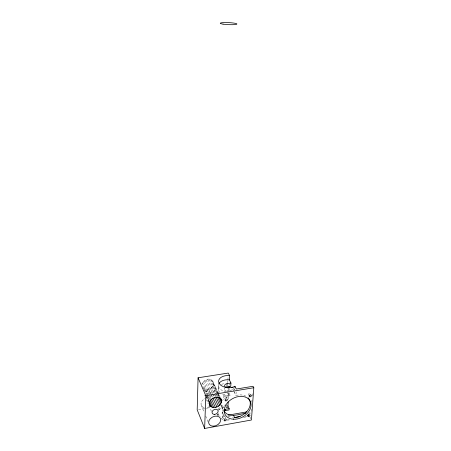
<?xml version="1.0" encoding="UTF-8"?>
<svg xmlns="http://www.w3.org/2000/svg" width="451" height="451" viewBox="0 0 451 451"><rect width="100%" height="100%" fill="white"/><g stroke="black" fill="none" stroke-linecap="round" stroke-linejoin="round"><path stroke-width="0.34" stroke-dasharray="2.25 1.69" d="M217.957 396.333L218.019 394.941M218.047 394.242L218.476 384.697M222.112 413.488L222.18 412.163M224.468 389.19L224.536 387.809M226.983 397.895L227.236 393.063M227.27 392.376L227.49 388.238M227.778 382.719L227.885 380.65M227.924 379.962L228.105 376.512M228.336 399.169L228.888 388.813M229.035 393.086L230.106 395.302L228.702 395.442L228.894 391.958M229.119 389.19L229.018 391.113L228.234 391.429M233.725 391.175L232.925 389.546L232.987 388.412M234.531 392.798L234.599 391.66M234.7 389.912L234.774 388.694M233.325 419.041L233.404 417.711L231.662 418.021M245.958 396.226A14.167 10.452 -28.8 0 0 237.666 395.115L235.918 395.6L236.155 391.665M249.73 413.646L249.815 412.462L250.942 414.695M251.196 411.233L251.348 409.153M251.861 402.224L252.013 400.15M252.318 395.989L252.571 392.528M203.215 388.615C220.06 392.9 212.663 369.127 201.828 384.055L206.276 394.332M230.095 390.566L232.925 389.546M230.106 395.302L226.565 397.241L223.459 399.597A9.364 6.179 48.7 0 0 222.377 400.465M244.814 416.995L246.844 416.628M243.427 417.361L246.821 416.752M228.031 416.476L231.82 415.805M198.558 409.593L210.194 407.597M220.46 405.844L225.94 404.908M225.985 407.253L227.896 407.388M225.979 407.377L227.885 407.507M249.854 416.893L250.79 418.765M233.319 387.815L234.667 390.521M233.996 391.716L235.918 395.6M229.446 383.818L229.965 384.878M223.324 410.218L222.969 409.491A9.364 6.179 48.7 0 1 221.238 404.857M225.483 395.516A1.19 0.891 -28 0 1 224.034 396.903A1.19 0.891 -28 0 1 223.611 395.403A1.19 0.891 -28 0 1 225.483 395.516L226.549 397.771M223.268 396.367L224.327 398.633M212.754 381.118L220.06 397.01M213.447 383.48L219.293 396.226M211.857 380.232L217.681 392.939M217.974 393.571L219.135 396.113M213.193 384.799L218.442 396.294M210.656 379.629L216.751 392.973M217.038 393.605L218.199 396.147M212.556 386.084L217.207 396.328M209.241 379.353L215.302 392.703M215.589 393.34L217.032 396.519M221.678 406.802L223.38 410.562M225.771 418.308L224.468 415.41A1.173 0.863 -27.6 0 1 223.431 416.735A1.173 0.863 -27.6 0 1 222.275 415.952A1.173 0.863 -27.6 0 1 223.713 414.903M211.581 387.262L215.629 396.237M207.708 379.426L214.011 393.424M214.298 394.061L215.443 396.609M210.329 388.243L212.63 393.385M212.917 394.027L214.067 396.598M206.163 379.843L212.139 393.221M212.421 393.858L213.842 397.049M222.292 416.267L223.324 418.584M208.886 388.971L211.175 394.118M211.457 394.76L212.601 397.337M204.709 380.571L210.797 394.185M210.921 394.614L212.173 397.303M218.267 413.505L219.101 415.394M207.353 389.382L209.337 393.898M209.625 394.54L211.04 397.765M203.446 381.563L210.741 398.199M205.831 389.467L208.086 394.625M208.368 395.273L210.059 399.146M202.465 382.752L209.721 399.423M204.421 389.202L206.659 394.366M206.941 395.014L209.179 400.178M206.558 394.975L209.061 400.759M206.564 396.361L208.79 401.531M206.304 396.322L208.525 401.469M206.197 396.773L208.683 402.754M206.316 399.423L207.934 403.188M209.005 405.703L211.429 411.357M201.287 405.291L204.179 412.304M205.757 416.126L208.125 421.86M209.54 406.526A6.122 4.583 -26.6 0 1 206.09 407.681M204.162 407.552A6.122 4.583 -26.6 0 1 201.039 403.465A6.122 4.583 -26.6 0 1 205.137 398.526M206.648 398.024A6.122 4.583 -26.6 0 1 210.848 398.498M227.383 420.05A9.522 6.331 3.1 0 0 229.847 419.78L229.852 419.661A9.522 6.331 3.1 0 1 227.389 419.932M222.49 419.278A9.522 6.331 3.1 0 1 221.396 418.827M217.647 415.45A9.522 6.331 3.1 0 1 217.258 414.362M218.549 410.162A9.522 6.331 3.1 0 1 223.578 407.631M228.702 395.442A9.713 6.128 3.1 0 1 222.061 393.982M219.879 392.443A9.713 6.128 3.1 0 1 220.133 385.413M221.548 384.483A9.713 6.128 3.1 0 1 224.203 383.519M224.333 418.314A9.533 6.32 3.1 0 1 220.466 416.831M218.814 415.529A9.533 6.32 3.1 0 1 217.715 414.001M218.216 409.192A9.533 6.32 3.1 0 1 223.645 406.193M226.329 391.13A3.495 2.204 3.1 0 1 224.874 388.091M226.317 391.784A9.742 6.1 3.1 0 1 218.594 384.325M224.536 416.149A4.572 3.039 3.1 0 1 223.341 411.351M222.495 419.154A9.522 6.331 3.1 0 1 221.402 418.703M217.653 415.332A9.522 6.331 3.1 0 1 217.264 414.238M218.555 410.044A9.522 6.331 3.1 0 1 223.583 407.507M223.628 414.328A4.572 3.033 3.1 0 1 223.408 410.027M248.693 395.189A1.184 0.879 -30 0 1 249.132 393.588A1.184 0.879 -30 0 1 250.621 394.18M248.71 413.296A1.161 0.846 -29.4 0 1 249.177 413.759M223.978 414.948A1.173 0.863 -27.6 0 1 224.367 415.213M205.509 391.987A3.084 2.328 -26.7 0 1 209.089 391.44A3.084 2.328 -26.7 0 1 209.867 394.191M204.793 395.521A3.084 2.328 -26.7 0 1 204.433 395.025"/><path stroke-width="0.68" d="M229.593 375.666L228.285 373.067L198.079 377.78L197.188 409.824L204.647 428.45L251.416 420.016L253.812 387.736L253.028 386.293L236.313 389.038L234.915 386.265L233.945 386.783A9.775 6.066 3.1 0 1 219.158 383.339A9.775 6.066 3.1 0 1 227.631 375.536L229.593 375.666L229.367 379.866L230.94 383.023L230.749 386.462L226.926 387.088A3.495 2.204 3.1 0 0 225.399 387.64M204.647 428.45L205.78 395.668L198.079 377.78M225.337 410.585L225.404 409.266L229.159 408.612L229.085 409.931L225.337 410.585A4.572 3.039 3.1 0 0 224.26 410.878M226.926 387.088L227.107 383.643L230.94 383.023M229.159 408.612L227.964 406.075L228.183 401.931M228.928 388.125L229.035 386.05M234.841 387.477L234.915 386.265M221.486 400.043C218.617 393.362 206.462 399.535 210.087 405.81C214.513 410.799 224.784 404.062 220.612 398.137M224.096 411.137C228.967 418.505 239.019 414.215 245.744 413.184M233.545 415.337L234.605 417.603L240.056 416.634M247.543 415.303L248.901 415.061M228.105 415.145L246.703 411.881M205.78 395.668L253.812 387.736M231.121 387.589L233.054 387.274M234.605 417.603L239.752 416.498A14.167 10.452 -28.8 0 0 248.016 397.759M229.367 379.866L227.411 379.736A9.742 6.1 3.1 0 0 218.797 383.818M226.052 405.939L227.964 406.075M219.879 397.5L221.633 401.328M218.735 396.931L221.362 402.675M217.5 396.965L220.697 404.006M215.916 396.88L219.676 405.218M214.355 397.241L218.38 406.238M212.883 397.979L216.88 406.994M211.609 399.056L215.296 407.433M210.335 399.789L213.718 407.535M209.743 401.469L212.263 407.281M209.349 402.822L211.023 406.695M208.971 403.228L210.087 405.81M229.187 387.905A3.507 2.193 3.1 0 1 228.285 387.973M226.503 387.663A3.507 2.193 3.1 0 1 224.654 385.458A3.507 2.193 3.1 0 1 227.107 383.643M224.327 409.559A4.572 3.033 3.1 0 1 225.404 409.266M250.266 394.901A1.184 0.879 -30 0 1 249.177 395.341M248.834 414.689A1.161 0.846 -29.4 0 1 247.762 415.112M223.025 24.123A8.31 1.009 2.7 0 0 236.696 24.23A8.31 1.009 2.7 0 0 226.019 22.55A8.31 1.009 2.7 0 0 223.025 24.123M213.289 426.184A6.359 4.657 -26.9 0 0 220.483 418.534A6.359 4.657 -26.9 0 0 210.29 418.675A6.359 4.657 -26.9 0 0 213.289 426.184M249.939 396.807A1.184 0.879 -30 0 0 251.37 395.403A1.184 0.879 -30 0 0 249.527 395.318A1.184 0.879 -30 0 0 249.939 396.807M233.347 419.227A14.206 10.463 -28.8 0 0 250.795 402.771A14.206 10.463 -28.8 0 0 228.736 401.429A14.206 10.463 -28.8 0 0 233.347 419.227M225.889 400.866A1.201 0.896 -28.1 0 0 227.349 399.468A1.201 0.896 -28.1 0 0 225.466 399.36A1.201 0.896 -28.1 0 0 225.889 400.866M224.863 420.834A1.184 0.863 -27.7 0 0 226.295 419.464A1.184 0.863 -27.7 0 0 224.44 419.385A1.184 0.863 -27.7 0 0 224.863 420.834M248.507 416.617A1.167 0.851 -29.4 0 0 249.933 415.258A1.167 0.851 -29.4 0 0 248.129 415.174A1.167 0.851 -29.4 0 0 248.507 416.617M214.552 414.373A3.202 2.368 -27.1 0 0 217.974 410.404A3.202 2.368 -27.1 0 0 212.782 410.669A3.202 2.368 -27.1 0 0 214.552 414.373"/></g></svg>
